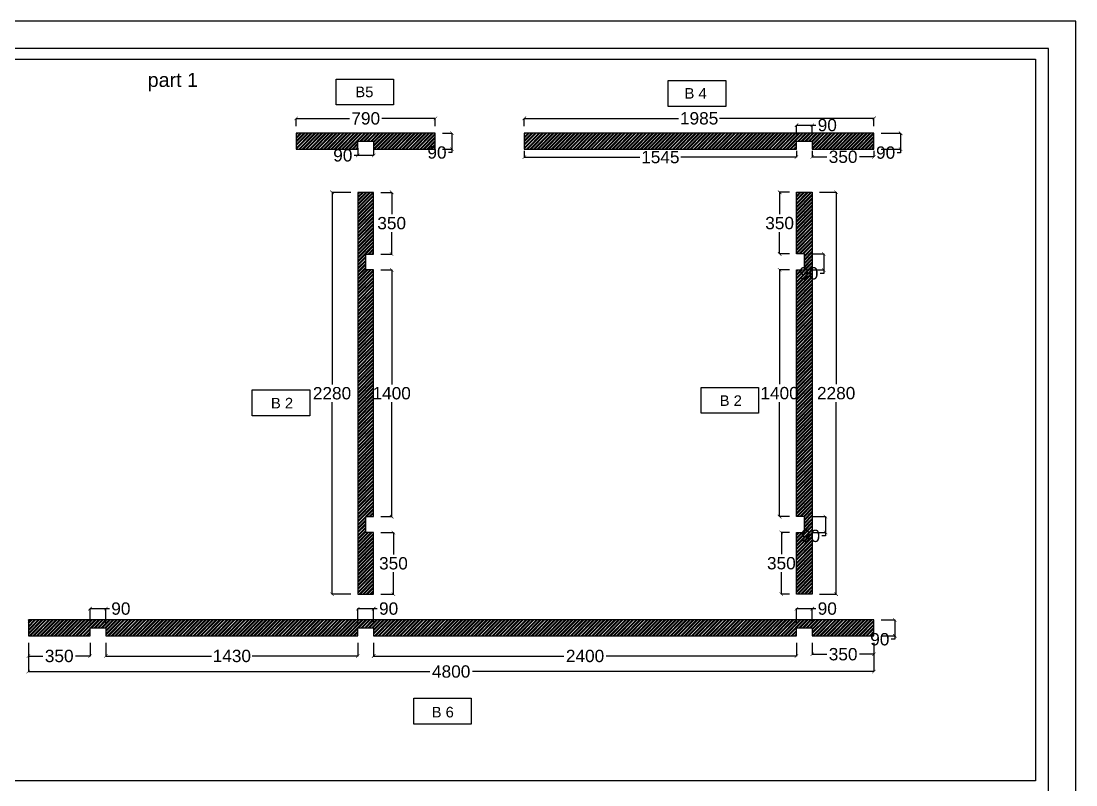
# Model space of a CAD drawing. Header units: millimetres. Extents: x 13722 to 114356, y -17117 to 61088.
# Drawn here: x 96015 to 102002, y 6412 to 10745 of the extents above; entities that cross this region are included whole.
import ezdxf

# ---------------------------------------------------------------- set-up
doc = ezdxf.new("R2010")
doc.units = ezdxf.units.MM
for name, color, linetype in [('00_dim', 6, 'Continuous'), ('00_nametag', 250, 'Continuous'), ('02', 250, 'Continuous'), ('03', 8, 'Continuous'), ('0_CUT', 250, 'Continuous')]:
    doc.layers.add(name, color=color, linetype=linetype)
doc.styles.get("Standard").update_dxf_attribs({"font": 'Arial.ttf'})
doc.dimstyles.new('큰도면Standard', dxfattribs={"dimtxt": 70, "dimasz": 20, "dimexe": 0.18, "dimexo": 40, "dimgap": 15, "dimtad": 0, "dimtih": 1, "dimtoh": 1, "dimdec": 0, "dimzin": 0, "dimdsep": 46, "dimtxsty": 'Standard', "dimblk": 'ARCHTICK', "dimcen": 0.09, "dimadec": 0, "dimazin": 0, "dimtfac": 1, "dimtdec": 0, "dimtofl": 0, "dimtmove": 0, "dimatfit": 3, "dimfxl": 1, "dimtolj": 1, "dimtzin": 0, "dimarcsym": 0})

# ---------------------------------------------------------------- blocks, each defined once
blk = doc.blocks.new('_ArchTick')
at = {"color": 0, "linetype": 'ByBlock', "const_width": 0.15}
blk.add_lwpolyline([(-0.5, -0.5), (0.5, 0.5)], dxfattribs=at)
blk = doc.blocks.new('*D182')
at = {"layer": '00_dim', "color": 0, "lineweight": -2, "transparency": 16777216}
for p, q in [((96055.9, 7217.6), (96055.9, 7054.3)), ((100855.9, 7217.6), (100855.9, 7054.3)), ((96055.9, 7054.5), (98335, 7054.5)), ((100855.9, 7054.5), (98576.7, 7054.5))]:
    blk.add_line(p, q, dxfattribs=at)
at = {"layer": 'Defpoints', "color": 0, "transparency": 16777216}
for p in [(96055.9, 7257.6), (100855.9, 7257.6), (100855.9, 7054.5)]:
    blk.add_point(p, dxfattribs=at)
at = {"layer": '00_dim', "color": 0, "lineweight": -2, "transparency": 16777216, "xscale": 20, "yscale": 20, "zscale": 20, "rotation": 180}
blk.add_blockref('_ArchTick', (96055.9, 7054.5), dxfattribs=at)
at = {"layer": '00_dim', "color": 0, "lineweight": -2, "transparency": 16777216, "xscale": 20, "yscale": 20, "zscale": 20}
blk.add_blockref('_ArchTick', (100855.9, 7054.5), dxfattribs=at)
at = {"layer": '00_dim', "color": 0, "transparency": 16777216, "insert": (98455.9, 7054.5), "char_height": 70, "attachment_point": 5}
blk.add_mtext('\\A1;4800', dxfattribs=at)
blk = doc.blocks.new('*D183')
at = {"layer": '00_dim', "color": 0, "lineweight": -2, "transparency": 16777216}
for p, q in [((96055.9, 7217.6), (96055.9, 7142.5)), ((96405.9, 7217.6), (96405.9, 7142.5)), ((96055.9, 7142.7), (96138.7, 7142.7)), ((96405.9, 7142.7), (96323, 7142.7))]:
    blk.add_line(p, q, dxfattribs=at)
at = {"layer": 'Defpoints', "color": 0, "transparency": 16777216}
for p in [(96055.9, 7257.6), (96405.9, 7257.6), (96405.9, 7142.7)]:
    blk.add_point(p, dxfattribs=at)
at = {"layer": '00_dim', "color": 0, "lineweight": -2, "transparency": 16777216, "xscale": 20, "yscale": 20, "zscale": 20, "rotation": 180}
blk.add_blockref('_ArchTick', (96055.9, 7142.7), dxfattribs=at)
at = {"layer": '00_dim', "color": 0, "lineweight": -2, "transparency": 16777216, "xscale": 20, "yscale": 20, "zscale": 20}
blk.add_blockref('_ArchTick', (96405.9, 7142.7), dxfattribs=at)
at = {"layer": '00_dim', "color": 0, "transparency": 16777216, "insert": (96230.9, 7142.7), "char_height": 70, "attachment_point": 5}
blk.add_mtext('\\A1;350', dxfattribs=at)
blk = doc.blocks.new('*D184')
at = {"layer": '00_dim', "color": 0, "lineweight": -2, "transparency": 16777216}
for p, q in [((96495.9, 7217.6), (96495.9, 7142.7)), ((97925.9, 7217.6), (97925.9, 7142.7)), ((96495.9, 7142.8), (97094.8, 7142.8)), ((97925.9, 7142.8), (97327, 7142.8))]:
    blk.add_line(p, q, dxfattribs=at)
at = {"layer": 'Defpoints', "color": 0, "transparency": 16777216}
for p in [(96495.9, 7257.6), (97925.9, 7257.6), (97925.9, 7142.8)]:
    blk.add_point(p, dxfattribs=at)
at = {"layer": '00_dim', "color": 0, "lineweight": -2, "transparency": 16777216, "xscale": 20, "yscale": 20, "zscale": 20, "rotation": 180}
blk.add_blockref('_ArchTick', (96495.9, 7142.8), dxfattribs=at)
at = {"layer": '00_dim', "color": 0, "lineweight": -2, "transparency": 16777216, "xscale": 20, "yscale": 20, "zscale": 20}
blk.add_blockref('_ArchTick', (97925.9, 7142.8), dxfattribs=at)
at = {"layer": '00_dim', "color": 0, "transparency": 16777216, "insert": (97210.9, 7142.8), "char_height": 70, "attachment_point": 5}
blk.add_mtext('\\A1;1430', dxfattribs=at)
blk = doc.blocks.new('*D185')
at = {"layer": '00_dim', "color": 0, "lineweight": -2, "transparency": 16777216}
for p, q in [((97925.9, 7329.9), (97925.9, 7411.7)), ((97925.9, 7411.5), (98015.9, 7411.5)), ((98015.9, 7329.9), (98015.9, 7411.7)), ((98015.9, 7411.5), (98035.9, 7411.5))]:
    blk.add_line(p, q, dxfattribs=at)
at = {"layer": 'Defpoints', "color": 0, "transparency": 16777216}
for p in [(98015.9, 7411.5), (97925.9, 7289.9), (98015.9, 7289.9)]:
    blk.add_point(p, dxfattribs=at)
at = {"layer": '00_dim', "color": 0, "lineweight": -2, "transparency": 16777216, "xscale": 20, "yscale": 20, "zscale": 20, "rotation": 180}
blk.add_blockref('_ArchTick', (97925.9, 7411.5), dxfattribs=at)
at = {"layer": '00_dim', "color": 0, "lineweight": -2, "transparency": 16777216, "xscale": 20, "yscale": 20, "zscale": 20}
blk.add_blockref('_ArchTick', (98015.9, 7411.5), dxfattribs=at)
at = {"layer": '00_dim', "color": 0, "transparency": 16777216, "insert": (98100.9, 7411.5), "char_height": 70, "attachment_point": 5}
blk.add_mtext('\\A1;90', dxfattribs=at)
blk = doc.blocks.new('*D186')
at = {"layer": '00_dim', "color": 0, "lineweight": -2, "transparency": 16777216}
for p, q in [((98015.9, 7217.6), (98015.9, 7142.5)), ((100415.9, 7217.6), (100415.9, 7142.5)), ((98015.9, 7142.7), (99095.9, 7142.7)), ((100415.9, 7142.7), (99335.9, 7142.7))]:
    blk.add_line(p, q, dxfattribs=at)
at = {"layer": 'Defpoints', "color": 0, "transparency": 16777216}
for p in [(98015.9, 7257.6), (100415.9, 7257.6), (100415.9, 7142.7)]:
    blk.add_point(p, dxfattribs=at)
at = {"layer": '00_dim', "color": 0, "lineweight": -2, "transparency": 16777216, "xscale": 20, "yscale": 20, "zscale": 20, "rotation": 180}
blk.add_blockref('_ArchTick', (98015.9, 7142.7), dxfattribs=at)
at = {"layer": '00_dim', "color": 0, "lineweight": -2, "transparency": 16777216, "xscale": 20, "yscale": 20, "zscale": 20}
blk.add_blockref('_ArchTick', (100415.9, 7142.7), dxfattribs=at)
at = {"layer": '00_dim', "color": 0, "transparency": 16777216, "insert": (99215.9, 7142.7), "char_height": 70, "attachment_point": 5}
blk.add_mtext('\\A1;2400', dxfattribs=at)
blk = doc.blocks.new('*D187')
at = {"layer": '00_dim', "color": 0, "lineweight": -2, "transparency": 16777216}
for p, q in [((96405.9, 7329.9), (96405.9, 7411.7)), ((96405.9, 7411.5), (96495.9, 7411.5)), ((96495.9, 7329.9), (96495.9, 7411.7)), ((96495.9, 7411.5), (96515.9, 7411.5))]:
    blk.add_line(p, q, dxfattribs=at)
at = {"layer": 'Defpoints', "color": 0, "transparency": 16777216}
for p in [(96495.9, 7411.5), (96405.9, 7289.9), (96495.9, 7289.9)]:
    blk.add_point(p, dxfattribs=at)
at = {"layer": '00_dim', "color": 0, "lineweight": -2, "transparency": 16777216, "xscale": 20, "yscale": 20, "zscale": 20, "rotation": 180}
blk.add_blockref('_ArchTick', (96405.9, 7411.5), dxfattribs=at)
at = {"layer": '00_dim', "color": 0, "lineweight": -2, "transparency": 16777216, "xscale": 20, "yscale": 20, "zscale": 20}
blk.add_blockref('_ArchTick', (96495.9, 7411.5), dxfattribs=at)
at = {"layer": '00_dim', "color": 0, "transparency": 16777216, "insert": (96580.9, 7411.5), "char_height": 70, "attachment_point": 5}
blk.add_mtext('\\A1;90', dxfattribs=at)
blk = doc.blocks.new('*D188')
at = {"layer": '00_dim', "color": 0, "lineweight": -2, "transparency": 16777216}
for p, q in [((100415.9, 7329.9), (100415.9, 7411.7)), ((100415.9, 7411.5), (100505.9, 7411.5)), ((100505.9, 7329.9), (100505.9, 7411.7)), ((100505.9, 7411.5), (100525.9, 7411.5))]:
    blk.add_line(p, q, dxfattribs=at)
at = {"layer": 'Defpoints', "color": 0, "transparency": 16777216}
for p in [(100505.9, 7411.5), (100415.9, 7289.9), (100505.9, 7289.9)]:
    blk.add_point(p, dxfattribs=at)
at = {"layer": '00_dim', "color": 0, "lineweight": -2, "transparency": 16777216, "xscale": 20, "yscale": 20, "zscale": 20, "rotation": 180}
blk.add_blockref('_ArchTick', (100415.9, 7411.5), dxfattribs=at)
at = {"layer": '00_dim', "color": 0, "lineweight": -2, "transparency": 16777216, "xscale": 20, "yscale": 20, "zscale": 20}
blk.add_blockref('_ArchTick', (100505.9, 7411.5), dxfattribs=at)
at = {"layer": '00_dim', "color": 0, "transparency": 16777216, "insert": (100590.9, 7411.5), "char_height": 70, "attachment_point": 5}
blk.add_mtext('\\A1;90', dxfattribs=at)
blk = doc.blocks.new('*D189')
at = {"layer": '00_dim', "color": 0, "lineweight": -2, "transparency": 16777216}
for p, q in [((100505.9, 7217.6), (100505.9, 7152.5)), ((100855.9, 7217.6), (100855.9, 7152.5)), ((100505.9, 7152.7), (100588.7, 7152.7)), ((100855.9, 7152.7), (100773, 7152.7))]:
    blk.add_line(p, q, dxfattribs=at)
at = {"layer": 'Defpoints', "color": 0, "transparency": 16777216}
for p in [(100505.9, 7257.6), (100855.9, 7257.6), (100855.9, 7152.7)]:
    blk.add_point(p, dxfattribs=at)
at = {"layer": '00_dim', "color": 0, "lineweight": -2, "transparency": 16777216, "xscale": 20, "yscale": 20, "zscale": 20, "rotation": 180}
blk.add_blockref('_ArchTick', (100505.9, 7152.7), dxfattribs=at)
at = {"layer": '00_dim', "color": 0, "lineweight": -2, "transparency": 16777216, "xscale": 20, "yscale": 20, "zscale": 20}
blk.add_blockref('_ArchTick', (100855.9, 7152.7), dxfattribs=at)
at = {"layer": '00_dim', "color": 0, "transparency": 16777216, "insert": (100680.9, 7152.7), "char_height": 70, "attachment_point": 5}
blk.add_mtext('\\A1;350', dxfattribs=at)
blk = doc.blocks.new('*D190')
at = {"layer": '00_dim', "color": 0, "lineweight": -2, "transparency": 16777216}
for p, q in [((97575.9, 10149.3), (97575.9, 10193.2)), ((97575.9, 10193), (97878.9, 10193)), ((98365.9, 10193), (98062.8, 10193)), ((98365.9, 10149.3), (98365.9, 10193.2))]:
    blk.add_line(p, q, dxfattribs=at)
at = {"layer": 'Defpoints', "color": 0, "transparency": 16777216}
for p in [(98365.9, 10193), (97575.9, 10109.3), (98365.9, 10109.3)]:
    blk.add_point(p, dxfattribs=at)
at = {"layer": '00_dim', "color": 0, "lineweight": -2, "transparency": 16777216, "xscale": 20, "yscale": 20, "zscale": 20, "rotation": 180}
blk.add_blockref('_ArchTick', (97575.9, 10193), dxfattribs=at)
at = {"layer": '00_dim', "color": 0, "lineweight": -2, "transparency": 16777216, "xscale": 20, "yscale": 20, "zscale": 20}
blk.add_blockref('_ArchTick', (98365.9, 10193), dxfattribs=at)
at = {"layer": '00_dim', "color": 0, "transparency": 16777216, "insert": (97970.9, 10193), "char_height": 70, "attachment_point": 5}
blk.add_mtext('\\A1;790', dxfattribs=at)
blk = doc.blocks.new('*D191')
at = {"layer": '00_dim', "color": 0, "lineweight": -2, "transparency": 16777216}
for p, q in [((98405.9, 10109.3), (98460.5, 10109.3)), ((98460.3, 10109.3), (98460.3, 10019.3)), ((98405.9, 10019.3), (98460.5, 10019.3)), ((98460.3, 9999.3), (98440.3, 9999.3)), ((98460.3, 10019.3), (98460.3, 9999.3))]:
    blk.add_line(p, q, dxfattribs=at)
at = {"layer": 'Defpoints', "color": 0, "transparency": 16777216}
for p in [(98365.9, 10109.3), (98365.9, 10019.3), (98460.3, 10019.3)]:
    blk.add_point(p, dxfattribs=at)
at = {"layer": '00_dim', "color": 0, "lineweight": -2, "transparency": 16777216, "xscale": 20, "yscale": 20, "zscale": 20}
for p, rotation in [((98460.3, 10109.3), 90), ((98460.3, 10019.3), 270)]:
    blk.add_blockref('_ArchTick', p, dxfattribs=dict(at, rotation=rotation))
at = {"layer": '00_dim', "color": 0, "transparency": 16777216, "insert": (98375.3, 9999.3), "char_height": 70, "attachment_point": 5}
blk.add_mtext('\\A1;90', dxfattribs=at)
blk = doc.blocks.new('*D192')
at = {"layer": '00_dim', "color": 0, "lineweight": -2, "transparency": 16777216}
for p, q in [((97925.9, 10024.3), (97925.9, 9983.2)), ((98015.9, 10024.3), (98015.9, 9983.2)), ((97925.9, 9983.3), (97905.9, 9983.3)), ((98015.9, 9983.3), (97925.9, 9983.3))]:
    blk.add_line(p, q, dxfattribs=at)
at = {"layer": 'Defpoints', "color": 0, "transparency": 16777216}
for p in [(97925.9, 10064.3), (98015.9, 10064.3), (97925.9, 9983.3)]:
    blk.add_point(p, dxfattribs=at)
at = {"layer": '00_dim', "color": 0, "lineweight": -2, "transparency": 16777216, "xscale": 20, "yscale": 20, "zscale": 20, "rotation": 180}
blk.add_blockref('_ArchTick', (97925.9, 9983.3), dxfattribs=at)
at = {"layer": '00_dim', "color": 0, "lineweight": -2, "transparency": 16777216, "xscale": 20, "yscale": 20, "zscale": 20}
blk.add_blockref('_ArchTick', (98015.9, 9983.3), dxfattribs=at)
at = {"layer": '00_dim', "color": 0, "transparency": 16777216, "insert": (97840.8, 9983.3), "char_height": 70, "attachment_point": 5}
blk.add_mtext('\\A1;90', dxfattribs=at)
blk = doc.blocks.new('*D193')
at = {"layer": '00_dim', "color": 0, "lineweight": -2, "transparency": 16777216}
for p, q in [((98870.9, 10148.8), (98870.9, 10193.4)), ((98870.9, 10193.2), (99746.9, 10193.2)), ((100855.9, 10193.2), (99979.9, 10193.2)), ((100855.9, 10148.8), (100855.9, 10193.4))]:
    blk.add_line(p, q, dxfattribs=at)
at = {"layer": 'Defpoints', "color": 0, "transparency": 16777216}
for p in [(100855.9, 10193.2), (98870.9, 10108.8), (100855.9, 10108.8)]:
    blk.add_point(p, dxfattribs=at)
at = {"layer": '00_dim', "color": 0, "lineweight": -2, "transparency": 16777216, "xscale": 20, "yscale": 20, "zscale": 20, "rotation": 180}
blk.add_blockref('_ArchTick', (98870.9, 10193.2), dxfattribs=at)
at = {"layer": '00_dim', "color": 0, "lineweight": -2, "transparency": 16777216, "xscale": 20, "yscale": 20, "zscale": 20}
blk.add_blockref('_ArchTick', (100855.9, 10193.2), dxfattribs=at)
at = {"layer": '00_dim', "color": 0, "transparency": 16777216, "insert": (99863.4, 10193.2), "char_height": 70, "attachment_point": 5}
blk.add_mtext('\\A1;1985', dxfattribs=at)
blk = doc.blocks.new('*D194')
at = {"layer": '00_dim', "color": 0, "lineweight": -2, "transparency": 16777216}
for p, q in [((98870.9, 10009.1), (98870.9, 9973.3)), ((100415.9, 10009.1), (100415.9, 9973.3)), ((98870.9, 9973.5), (99526.9, 9973.5)), ((100415.9, 9973.5), (99759.9, 9973.5))]:
    blk.add_line(p, q, dxfattribs=at)
at = {"layer": 'Defpoints', "color": 0, "transparency": 16777216}
for p in [(98870.9, 10049.1), (100415.9, 10049.1), (100415.9, 9973.5)]:
    blk.add_point(p, dxfattribs=at)
at = {"layer": '00_dim', "color": 0, "lineweight": -2, "transparency": 16777216, "xscale": 20, "yscale": 20, "zscale": 20, "rotation": 180}
blk.add_blockref('_ArchTick', (98870.9, 9973.5), dxfattribs=at)
at = {"layer": '00_dim', "color": 0, "lineweight": -2, "transparency": 16777216, "xscale": 20, "yscale": 20, "zscale": 20}
blk.add_blockref('_ArchTick', (100415.9, 9973.5), dxfattribs=at)
at = {"layer": '00_dim', "color": 0, "transparency": 16777216, "insert": (99643.4, 9973.5), "char_height": 70, "attachment_point": 5}
blk.add_mtext('\\A1;1545', dxfattribs=at)
blk = doc.blocks.new('*D195')
at = {"layer": '00_dim', "color": 0, "lineweight": -2, "transparency": 16777216}
for p, q in [((100505.9, 10009.1), (100505.9, 9974.8)), ((100855.9, 10009.1), (100855.9, 9974.8)), ((100505.9, 9975), (100588.7, 9975)), ((100855.9, 9975), (100773, 9975))]:
    blk.add_line(p, q, dxfattribs=at)
at = {"layer": 'Defpoints', "color": 0, "transparency": 16777216}
for p in [(100505.9, 10049.1), (100855.9, 10049.1), (100855.9, 9975)]:
    blk.add_point(p, dxfattribs=at)
at = {"layer": '00_dim', "color": 0, "lineweight": -2, "transparency": 16777216, "xscale": 20, "yscale": 20, "zscale": 20, "rotation": 180}
blk.add_blockref('_ArchTick', (100505.9, 9975), dxfattribs=at)
at = {"layer": '00_dim', "color": 0, "lineweight": -2, "transparency": 16777216, "xscale": 20, "yscale": 20, "zscale": 20}
blk.add_blockref('_ArchTick', (100855.9, 9975), dxfattribs=at)
at = {"layer": '00_dim', "color": 0, "transparency": 16777216, "insert": (100680.9, 9975), "char_height": 70, "attachment_point": 5}
blk.add_mtext('\\A1;350', dxfattribs=at)
blk = doc.blocks.new('*D196')
at = {"layer": '00_dim', "color": 0, "lineweight": -2, "transparency": 16777216}
for p, q in [((100895.9, 10108.8), (101007.3, 10108.8)), ((101007.1, 10108.8), (101007.1, 10018.8)), ((100895.9, 10018.8), (101007.3, 10018.8)), ((101007.1, 10018.8), (101007.1, 9998.8)), ((101007.1, 9998.8), (100987.1, 9998.8))]:
    blk.add_line(p, q, dxfattribs=at)
at = {"layer": 'Defpoints', "color": 0, "transparency": 16777216}
for p in [(100855.9, 10108.8), (100855.9, 10018.8), (101007.1, 10018.8)]:
    blk.add_point(p, dxfattribs=at)
at = {"layer": '00_dim', "color": 0, "lineweight": -2, "transparency": 16777216, "xscale": 20, "yscale": 20, "zscale": 20}
for p, rotation in [((101007.1, 10108.8), 90), ((101007.1, 10018.8), 270)]:
    blk.add_blockref('_ArchTick', p, dxfattribs=dict(at, rotation=rotation))
at = {"layer": '00_dim', "color": 0, "transparency": 16777216, "insert": (100922.1, 9998.8), "char_height": 70, "attachment_point": 5}
blk.add_mtext('\\A1;90', dxfattribs=at)
blk = doc.blocks.new('*D197')
at = {"layer": '00_dim', "color": 0, "lineweight": -2, "transparency": 16777216}
for p, q in [((100415.9, 10103.8), (100415.9, 10155)), ((100415.9, 10154.8), (100505.9, 10154.8)), ((100505.9, 10103.8), (100505.9, 10155)), ((100505.9, 10154.8), (100525.9, 10154.8))]:
    blk.add_line(p, q, dxfattribs=at)
at = {"layer": 'Defpoints', "color": 0, "transparency": 16777216}
for p in [(100505.9, 10154.8), (100415.9, 10063.8), (100505.9, 10063.8)]:
    blk.add_point(p, dxfattribs=at)
at = {"layer": '00_dim', "color": 0, "lineweight": -2, "transparency": 16777216, "xscale": 20, "yscale": 20, "zscale": 20, "rotation": 180}
blk.add_blockref('_ArchTick', (100415.9, 10154.8), dxfattribs=at)
at = {"layer": '00_dim', "color": 0, "lineweight": -2, "transparency": 16777216, "xscale": 20, "yscale": 20, "zscale": 20}
blk.add_blockref('_ArchTick', (100505.9, 10154.8), dxfattribs=at)
at = {"layer": '00_dim', "color": 0, "transparency": 16777216, "insert": (100590.9, 10154.8), "char_height": 70, "attachment_point": 5}
blk.add_mtext('\\A1;90', dxfattribs=at)
blk = doc.blocks.new('*D198')
at = {"layer": '00_dim', "color": 0, "lineweight": -2, "transparency": 16777216}
for p, q in [((100375.9, 9774), (100320.2, 9774)), ((100320.3, 9774), (100320.3, 9649.8)), ((100320.3, 9424), (100320.3, 9548.2)), ((100375.9, 9424), (100320.2, 9424))]:
    blk.add_line(p, q, dxfattribs=at)
at = {"layer": 'Defpoints', "color": 0, "transparency": 16777216}
for p in [(100415.9, 9774), (100320.3, 9424), (100415.9, 9424)]:
    blk.add_point(p, dxfattribs=at)
at = {"layer": '00_dim', "color": 0, "lineweight": -2, "transparency": 16777216, "xscale": 20, "yscale": 20, "zscale": 20}
for p, rotation in [((100320.3, 9774), 90), ((100320.3, 9424), 270)]:
    blk.add_blockref('_ArchTick', p, dxfattribs=dict(at, rotation=rotation))
at = {"layer": '00_dim', "color": 0, "transparency": 16777216, "insert": (100320.3, 9599), "char_height": 70, "attachment_point": 5}
blk.add_mtext('\\A1;350', dxfattribs=at)
blk = doc.blocks.new('*D199')
at = {"layer": '00_dim', "color": 0, "lineweight": -2, "transparency": 16777216}
for p, q in [((100375.9, 9334), (100320, 9334)), ((100320.2, 9334), (100320.2, 8684.7)), ((100320.2, 7934), (100320.2, 8583.3)), ((100375.9, 7934), (100320, 7934))]:
    blk.add_line(p, q, dxfattribs=at)
at = {"layer": 'Defpoints', "color": 0, "transparency": 16777216}
for p in [(100415.9, 9334), (100320.2, 7934), (100415.9, 7934)]:
    blk.add_point(p, dxfattribs=at)
at = {"layer": '00_dim', "color": 0, "lineweight": -2, "transparency": 16777216, "xscale": 20, "yscale": 20, "zscale": 20}
for p, rotation in [((100320.2, 9334), 90), ((100320.2, 7934), 270)]:
    blk.add_blockref('_ArchTick', p, dxfattribs=dict(at, rotation=rotation))
at = {"layer": '00_dim', "color": 0, "transparency": 16777216, "insert": (100320.2, 8634), "char_height": 70, "attachment_point": 5}
blk.add_mtext('\\A1;1400', dxfattribs=at)
blk = doc.blocks.new('*D200')
at = {"layer": '00_dim', "color": 0, "lineweight": -2, "transparency": 16777216}
for p, q in [((100375.9, 7844), (100330, 7844)), ((100330.2, 7844), (100330.2, 7719.8)), ((100330.2, 7494), (100330.2, 7618.2)), ((100375.9, 7494), (100330, 7494))]:
    blk.add_line(p, q, dxfattribs=at)
at = {"layer": 'Defpoints', "color": 0, "transparency": 16777216}
for p in [(100415.9, 7844), (100330.2, 7494), (100415.9, 7494)]:
    blk.add_point(p, dxfattribs=at)
at = {"layer": '00_dim', "color": 0, "lineweight": -2, "transparency": 16777216, "xscale": 20, "yscale": 20, "zscale": 20}
for p, rotation in [((100330.2, 7844), 90), ((100330.2, 7494), 270)]:
    blk.add_blockref('_ArchTick', p, dxfattribs=dict(at, rotation=rotation))
at = {"layer": '00_dim', "color": 0, "transparency": 16777216, "insert": (100330.2, 7669), "char_height": 70, "attachment_point": 5}
blk.add_mtext('\\A1;350', dxfattribs=at)
blk = doc.blocks.new('*D201')
at = {"layer": '00_dim', "color": 0, "lineweight": -2, "transparency": 16777216}
for p, q in [((100545.9, 9774), (100641.4, 9774)), ((100641.2, 9774), (100641.2, 8684.7)), ((100641.2, 7494), (100641.2, 8583.3)), ((100545.9, 7494), (100641.4, 7494))]:
    blk.add_line(p, q, dxfattribs=at)
at = {"layer": 'Defpoints', "color": 0, "transparency": 16777216}
for p in [(100505.9, 9774), (100505.9, 7494), (100641.2, 7494)]:
    blk.add_point(p, dxfattribs=at)
at = {"layer": '00_dim', "color": 0, "lineweight": -2, "transparency": 16777216, "xscale": 20, "yscale": 20, "zscale": 20}
for p, rotation in [((100641.2, 9774), 90), ((100641.2, 7494), 270)]:
    blk.add_blockref('_ArchTick', p, dxfattribs=dict(at, rotation=rotation))
at = {"layer": '00_dim', "color": 0, "transparency": 16777216, "insert": (100641.2, 8634), "char_height": 70, "attachment_point": 5}
blk.add_mtext('\\A1;2280', dxfattribs=at)
blk = doc.blocks.new('*D202')
at = {"layer": '00_dim', "color": 0, "lineweight": -2, "transparency": 16777216}
for p, q in [((100500.9, 7934), (100581.1, 7934)), ((100580.9, 7934), (100580.9, 7844)), ((100500.9, 7844), (100581.1, 7844)), ((100580.9, 7844), (100580.9, 7824)), ((100580.9, 7824), (100560.9, 7824))]:
    blk.add_line(p, q, dxfattribs=at)
at = {"layer": 'Defpoints', "color": 0, "transparency": 16777216}
for p in [(100460.9, 7934), (100460.9, 7844), (100580.9, 7844)]:
    blk.add_point(p, dxfattribs=at)
at = {"layer": '00_dim', "color": 0, "lineweight": -2, "transparency": 16777216, "xscale": 20, "yscale": 20, "zscale": 20}
for p, rotation in [((100580.9, 7934), 90), ((100580.9, 7844), 270)]:
    blk.add_blockref('_ArchTick', p, dxfattribs=dict(at, rotation=rotation))
at = {"layer": '00_dim', "color": 0, "transparency": 16777216, "insert": (100495.9, 7824), "char_height": 70, "attachment_point": 5}
blk.add_mtext('\\A1;90', dxfattribs=at)
blk = doc.blocks.new('*D203')
at = {"layer": '00_dim', "color": 0, "lineweight": -2, "transparency": 16777216}
for p, q in [((100500.9, 9424), (100571.1, 9424)), ((100570.9, 9424), (100570.9, 9334)), ((100500.9, 9334), (100571.1, 9334)), ((100570.9, 9314), (100550.9, 9314)), ((100570.9, 9334), (100570.9, 9314))]:
    blk.add_line(p, q, dxfattribs=at)
at = {"layer": 'Defpoints', "color": 0, "transparency": 16777216}
for p in [(100460.9, 9424), (100460.9, 9334), (100570.9, 9334)]:
    blk.add_point(p, dxfattribs=at)
at = {"layer": '00_dim', "color": 0, "lineweight": -2, "transparency": 16777216, "xscale": 20, "yscale": 20, "zscale": 20}
for p, rotation in [((100570.9, 9424), 90), ((100570.9, 9334), 270)]:
    blk.add_blockref('_ArchTick', p, dxfattribs=dict(at, rotation=rotation))
at = {"layer": '00_dim', "color": 0, "transparency": 16777216, "insert": (100485.9, 9314), "char_height": 70, "attachment_point": 5}
blk.add_mtext('\\A1;90', dxfattribs=at)
blk = doc.blocks.new('*D204')
at = {"layer": '00_dim', "color": 0, "lineweight": -2, "transparency": 16777216}
for p, q in [((97885.9, 9773.5), (97779.3, 9773.5)), ((97779.5, 9773.5), (97779.5, 8684.2)), ((97779.5, 7493.5), (97779.5, 8582.7)), ((97885.9, 7493.5), (97779.3, 7493.5))]:
    blk.add_line(p, q, dxfattribs=at)
at = {"layer": 'Defpoints', "color": 0, "transparency": 16777216}
for p in [(97925.9, 9773.5), (97779.5, 7493.5), (97925.9, 7493.5)]:
    blk.add_point(p, dxfattribs=at)
at = {"layer": '00_dim', "color": 0, "lineweight": -2, "transparency": 16777216, "xscale": 20, "yscale": 20, "zscale": 20}
for p, rotation in [((97779.5, 9773.5), 90), ((97779.5, 7493.5), 270)]:
    blk.add_blockref('_ArchTick', p, dxfattribs=dict(at, rotation=rotation))
at = {"layer": '00_dim', "color": 0, "transparency": 16777216, "insert": (97779.5, 8633.5), "char_height": 70, "attachment_point": 5}
blk.add_mtext('\\A1;2280', dxfattribs=at)
blk = doc.blocks.new('*D205')
at = {"layer": '00_dim', "color": 0, "lineweight": -2, "transparency": 16777216}
for p, q in [((98055.9, 9773.5), (98118.4, 9773.5)), ((98118.2, 9773.5), (98118.2, 9649.2)), ((98118.2, 9423.5), (98118.2, 9547.7)), ((98055.9, 9423.5), (98118.4, 9423.5))]:
    blk.add_line(p, q, dxfattribs=at)
at = {"layer": 'Defpoints', "color": 0, "transparency": 16777216}
for p in [(98015.9, 9773.5), (98015.9, 9423.5), (98118.2, 9423.5)]:
    blk.add_point(p, dxfattribs=at)
at = {"layer": '00_dim', "color": 0, "lineweight": -2, "transparency": 16777216, "xscale": 20, "yscale": 20, "zscale": 20}
for p, rotation in [((98118.2, 9773.5), 90), ((98118.2, 9423.5), 270)]:
    blk.add_blockref('_ArchTick', p, dxfattribs=dict(at, rotation=rotation))
at = {"layer": '00_dim', "color": 0, "transparency": 16777216, "insert": (98118.2, 9598.5), "char_height": 70, "attachment_point": 5}
blk.add_mtext('\\A1;350', dxfattribs=at)
blk = doc.blocks.new('*D206')
at = {"layer": '00_dim', "color": 0, "lineweight": -2, "transparency": 16777216}
for p, q in [((98055.9, 9333.5), (98118.4, 9333.5)), ((98118.2, 9333.5), (98118.2, 8684.2)), ((98118.2, 7933.5), (98118.2, 8582.7)), ((98055.9, 7933.5), (98118.4, 7933.5))]:
    blk.add_line(p, q, dxfattribs=at)
at = {"layer": 'Defpoints', "color": 0, "transparency": 16777216}
for p in [(98015.9, 9333.5), (98015.9, 7933.5), (98118.2, 7933.5)]:
    blk.add_point(p, dxfattribs=at)
at = {"layer": '00_dim', "color": 0, "lineweight": -2, "transparency": 16777216, "xscale": 20, "yscale": 20, "zscale": 20}
for p, rotation in [((98118.2, 9333.5), 90), ((98118.2, 7933.5), 270)]:
    blk.add_blockref('_ArchTick', p, dxfattribs=dict(at, rotation=rotation))
at = {"layer": '00_dim', "color": 0, "transparency": 16777216, "insert": (98118.2, 8633.5), "char_height": 70, "attachment_point": 5}
blk.add_mtext('\\A1;1400', dxfattribs=at)
blk = doc.blocks.new('*D207')
at = {"layer": '00_dim', "color": 0, "lineweight": -2, "transparency": 16777216}
for p, q in [((98055.9, 7843.5), (98128.4, 7843.5)), ((98128.2, 7843.5), (98128.2, 7719.2)), ((98128.2, 7493.5), (98128.2, 7617.7)), ((98055.9, 7493.5), (98128.4, 7493.5))]:
    blk.add_line(p, q, dxfattribs=at)
at = {"layer": 'Defpoints', "color": 0, "transparency": 16777216}
for p in [(98015.9, 7843.5), (98015.9, 7493.5), (98128.2, 7493.5)]:
    blk.add_point(p, dxfattribs=at)
at = {"layer": '00_dim', "color": 0, "lineweight": -2, "transparency": 16777216, "xscale": 20, "yscale": 20, "zscale": 20}
for p, rotation in [((98128.2, 7843.5), 90), ((98128.2, 7493.5), 270)]:
    blk.add_blockref('_ArchTick', p, dxfattribs=dict(at, rotation=rotation))
at = {"layer": '00_dim', "color": 0, "transparency": 16777216, "insert": (98128.2, 7668.5), "char_height": 70, "attachment_point": 5}
blk.add_mtext('\\A1;350', dxfattribs=at)
blk = doc.blocks.new('*D249')
at = {"layer": '00_dim', "color": 0, "lineweight": -2, "transparency": 16777216}
for p, q in [((100895.9, 7347.6), (100974.3, 7347.6)), ((100974.1, 7347.6), (100974.1, 7257.6)), ((100895.9, 7257.6), (100974.3, 7257.6)), ((100974.1, 7257.6), (100974.1, 7237.6)), ((100974.1, 7237.6), (100954.1, 7237.6))]:
    blk.add_line(p, q, dxfattribs=at)
at = {"layer": 'Defpoints', "color": 0, "transparency": 16777216}
for p in [(100855.9, 7347.6), (100855.9, 7257.6), (100974.1, 7257.6)]:
    blk.add_point(p, dxfattribs=at)
at = {"layer": '00_dim', "color": 0, "lineweight": -2, "transparency": 16777216, "xscale": 20, "yscale": 20, "zscale": 20}
for p, rotation in [((100974.1, 7347.6), 90), ((100974.1, 7257.6), 270)]:
    blk.add_blockref('_ArchTick', p, dxfattribs=dict(at, rotation=rotation))
at = {"layer": '00_dim', "color": 0, "transparency": 16777216, "insert": (100889.1, 7237.6), "char_height": 70, "attachment_point": 5}
blk.add_mtext('\\A1;90', dxfattribs=at)

msp = doc.modelspace()

# ---------------------------------------------------------------- hatches: boundary and pattern name
at = {"layer": '03'}
h = msp.add_hatch(dxfattribs=at)
h.set_pattern_fill('ANSI32', color=256, scale=1.5)
h.paths.add_polyline_path([(95835.9, 10109.3), (92555.9, 10109.3), (92555.9, 10019.3), (92905.9, 10019.3), (92905.9, 10064.3), (92995.9, 10064.3), (92995.9, 10019.3), (95395.9, 10019.3), (95395.9, 10064.3), (95485.9, 10064.3), (95485.9, 10019.3), (95835.9, 10019.3)])
h.paths.add_polyline_path([(92905.9, 7493.5), (92995.9, 7493.5), (92995.9, 7843.5), (92950.9, 7843.5), (92950.9, 7933.5), (92995.9, 7933.5), (92995.9, 9333.5), (92950.9, 9333.5), (92950.9, 9423.5), (92995.9, 9423.5), (92995.9, 9773.5), (92905.9, 9773.5)])
h.paths.add_polyline_path([(95485.9, 9773.5), (95395.9, 9773.5), (95395.9, 9423.5), (95440.9, 9423.5), (95440.9, 9333.5), (95395.9, 9333.5), (95395.9, 7933.5), (95440.9, 7933.5), (95440.9, 7843.5), (95395.9, 7843.5), (95395.9, 6978.5), (95440.9, 6978.5), (95440.9, 6888.5), (95395.9, 6888.5), (95395.9, 6538.5), (95485.9, 6538.5)])
h.paths.add_polyline_path([(94540.9, 7356.6), (92555.9, 7356.6), (92555.9, 7266.6), (92905.9, 7266.6), (92905.9, 7311.6), (92995.9, 7311.6), (92995.9, 7266.6), (94540.9, 7266.6)])
h.paths.add_polyline_path([(95097.8, 6978.5), (94307.8, 6978.5), (94307.8, 6888.5), (94657.8, 6888.5), (94657.8, 6933.5), (94747.8, 6933.5), (94747.8, 6888.5), (95097.8, 6888.5)])
h.paths.add_polyline_path([(100855.9, 7347.6), (96055.9, 7347.6), (96055.9, 7257.6), (96405.9, 7257.6), (96405.9, 7302.6), (96495.9, 7302.6), (96495.9, 7257.6), (97925.9, 7257.6), (97925.9, 7302.6), (98015.9, 7302.6), (98015.9, 7257.6), (100415.9, 7257.6), (100415.9, 7302.6), (100505.9, 7302.6), (100505.9, 7257.6), (100855.9, 7257.6)])
h.paths.add_polyline_path([(98015.9, 7843.5), (97970.9, 7843.5), (97970.9, 7933.5), (98015.9, 7933.5), (98015.9, 9333.5), (97970.9, 9333.5), (97970.9, 9423.5), (98015.9, 9423.5), (98015.9, 9773.5), (97925.9, 9773.5), (97925.9, 7493.5), (98015.9, 7493.5)])
h.paths.add_polyline_path([(100415.9, 7934), (100460.9, 7934), (100460.9, 7844), (100415.9, 7844), (100415.9, 7494), (100505.9, 7494), (100505.9, 9774), (100415.9, 9774), (100415.9, 9424), (100460.9, 9424), (100460.9, 9334), (100415.9, 9334)])
h.paths.add_polyline_path([(100855.9, 10108.8), (98870.9, 10108.8), (98870.9, 10018.8), (100415.9, 10018.8), (100415.9, 10063.8), (100505.9, 10063.8), (100505.9, 10018.8), (100855.9, 10018.8)])
h.paths.add_polyline_path([(98365.9, 10109.3), (97575.9, 10109.3), (97575.9, 10019.3), (97925.9, 10019.3), (97925.9, 10064.3), (98015.9, 10064.3), (98015.9, 10019.3), (98365.9, 10019.3)])
h.paths.add_polyline_path([(98212.9, 5252.5), (98212.9, 4462.5), (98302.9, 4462.5), (98302.9, 4812.5), (98257.9, 4812.5), (98257.9, 4902.5), (98302.9, 4902.5), (98302.9, 5252.5)])
h.paths.add_polyline_path([(100732.9, 4325.2), (97862.9, 4325.2), (97862.9, 4235.2), (98212.9, 4235.2), (98212.9, 4280.2), (98302.9, 4280.2), (98302.9, 4235.2), (100292.9, 4235.2), (100292.9, 4280.2), (100382.9, 4280.2), (100382.9, 4235.2), (100732.9, 4235.2)])
h.paths.add_polyline_path([(100292.9, 4462.5), (100382.9, 4462.5), (100382.9, 6237.5), (100292.9, 6237.5), (100292.9, 6052.5), (100292.9, 5962.5), (100292.9, 4902.5), (100337.9, 4902.5), (100337.9, 4812.5), (100292.9, 4812.5)])

# ---------------------------------------------------------------- linework, layer by layer
at = {"layer": '00_dim'}
msp.add_lwpolyline([(91923.5, 10745.3), (91923.5, 3619), (102002.2, 3619), (102002.2, 10745.3)], close=True, dxfattribs=at)
at = {"layer": '00_nametag'}
for points in [[(97802.5, 10416.7), (98129.3, 10416.7), (98129.3, 10270), (97802.5, 10270)], [(99687.8, 10408.3), (100014.6, 10408.3), (100014.6, 10261.6), (99687.8, 10261.6)], [(97327.1, 8652.8), (97653.9, 8652.8), (97653.9, 8506.1), (97327.1, 8506.1)], [(99874.6, 8667.1), (100201.4, 8667.1), (100201.4, 8520.4), (99874.6, 8520.4)], [(98243.2, 6902.9), (98570, 6902.9), (98570, 6756.1), (98243.2, 6756.1)]]:
    msp.add_lwpolyline(points, close=True, dxfattribs=at)
at = {"layer": '02'}
for points in [[(97575.9, 10109.3), (97575.9, 10019.3), (97925.9, 10019.3), (97925.9, 10064.3), (98015.9, 10064.3), (98015.9, 10019.3), (98365.9, 10019.3), (98365.9, 10109.3), (97575.9, 10109.3)], [(98870.9, 10108.8), (98870.9, 10018.8), (100415.9, 10018.8), (100415.9, 10063.8), (100505.9, 10063.8), (100505.9, 10018.8), (100855.9, 10018.8), (100855.9, 10108.8), (98870.9, 10108.8)]]:
    msp.add_lwpolyline(points, dxfattribs=at)
for points in [[(98015.9, 7843.5), (97970.9, 7843.5), (97970.9, 7933.5), (98015.9, 7933.5), (98015.9, 9333.5), (97970.9, 9333.5), (97970.9, 9423.5), (98015.9, 9423.5), (98015.9, 9773.5), (97925.9, 9773.5), (97925.9, 7493.5), (98015.9, 7493.5)], [(100415.9, 7844), (100460.9, 7844), (100460.9, 7934), (100415.9, 7934), (100415.9, 9334), (100460.9, 9334), (100460.9, 9424), (100415.9, 9424), (100415.9, 9774), (100505.9, 9774), (100505.9, 7494), (100415.9, 7494)], [(96405.9, 7257.6), (96405.9, 7302.6), (96495.9, 7302.6), (96495.9, 7257.6), (97925.9, 7257.6), (97925.9, 7302.6), (98015.9, 7302.6), (98015.9, 7257.6), (100415.9, 7257.6), (100415.9, 7302.6), (100505.9, 7302.6), (100505.9, 7257.6), (100855.9, 7257.6), (100855.9, 7347.6), (96055.9, 7347.6), (96055.9, 7257.6)]]:
    msp.add_lwpolyline(points, close=True, dxfattribs=at)
at = {"layer": '03'}
for points in [[(92079.2, 10589.6), (92079.2, 3774.6), (101846.5, 3774.6), (101846.5, 10589.6)], [(92165.7, 10530), (101773.8, 10530), (101773.8, 6433.8), (92165.7, 6433.8)]]:
    msp.add_lwpolyline(points, close=True, dxfattribs=at)

# ---------------------------------------------------------------- texts
at = {"layer": '00_nametag'}
for s, p in [('B5', (97911.9, 10313.5)), ('B 4', (99780.6, 10305.4)), ('B 2', (99980.2, 8561.8)), ('B 2', (97432.9, 8547.7)), ('B 6', (98345.3, 6794.4))]:
    msp.add_text(s, height=60, dxfattribs=at).set_placement(p)
at = {"layer": '0_CUT'}
msp.add_text('part 1', height=80, dxfattribs=at).set_placement((96733, 10371.7))

# ---------------------------------------------------------------- dimensions: what is measured, and where the dimension line sits
at = {"layer": '00_dim'}
for base, p1, p2, picture, middle in [((98365.9, 10193), (97575.9, 10109.3), (98365.9, 10109.3), '*D190', (97970.9, 10193)), ((100855.9, 10193.2), (98870.9, 10108.8), (100855.9, 10108.8), '*D193', (99863.4, 10193.2)), ((100505.9, 10154.8), (100415.9, 10063.8), (100505.9, 10063.8), '*D197', (100590.9, 10154.8)), ((97925.9, 9983.3), (98015.9, 10064.3), (97925.9, 10064.3), '*D192', (97840.8, 9983.3)), ((100415.9, 9973.5), (98870.9, 10049.1), (100415.9, 10049.1), '*D194', (99643.4, 9973.5)), ((100855.9, 9975), (100505.9, 10049.1), (100855.9, 10049.1), '*D195', (100680.9, 9975)), ((96495.9, 7411.5), (96405.9, 7289.9), (96495.9, 7289.9), '*D187', (96580.9, 7411.5)), ((98015.9, 7411.5), (97925.9, 7289.9), (98015.9, 7289.9), '*D185', (98100.9, 7411.5)), ((100505.9, 7411.5), (100415.9, 7289.9), (100505.9, 7289.9), '*D188', (100590.9, 7411.5)), ((96405.9, 7142.7), (96055.9, 7257.6), (96405.9, 7257.6), '*D183', (96230.9, 7142.7)), ((97925.9, 7142.8), (96495.9, 7257.6), (97925.9, 7257.6), '*D184', (97210.9, 7142.8)), ((100415.9, 7142.7), (98015.9, 7257.6), (100415.9, 7257.6), '*D186', (99215.9, 7142.7)), ((100855.9, 7152.7), (100505.9, 7257.6), (100855.9, 7257.6), '*D189', (100680.9, 7152.7))]:
    dim = msp.add_linear_dim(base=base, p1=p1, p2=p2, dimstyle='큰도면Standard', dxfattribs=at)
    dim.commit()
    dim.dimension.update_dxf_attribs({"geometry": picture, "text_midpoint": middle})
for base, p1, p2, picture, middle in [((98460.3, 10019.3), (98365.9, 10109.3), (98365.9, 10019.3), '*D191', (98375.3, 9999.3)), ((101007.1, 10018.8), (100855.9, 10108.8), (100855.9, 10018.8), '*D196', (100922.1, 9998.8)), ((97779.5, 7493.5), (97925.9, 9773.5), (97925.9, 7493.5), '*D204', (97779.5, 8633.5)), ((98118.2, 9423.5), (98015.9, 9773.5), (98015.9, 9423.5), '*D205', (98118.2, 9598.5)), ((100320.3, 9424), (100415.9, 9774), (100415.9, 9424), '*D198', (100320.3, 9599)), ((100641.2, 7494), (100505.9, 9774), (100505.9, 7494), '*D201', (100641.2, 8634)), ((100570.9, 9334), (100460.9, 9424), (100460.9, 9334), '*D203', (100485.9, 9314)), ((98118.2, 7933.5), (98015.9, 9333.5), (98015.9, 7933.5), '*D206', (98118.2, 8633.5)), ((100320.2, 7934), (100415.9, 9334), (100415.9, 7934), '*D199', (100320.2, 8634)), ((100580.9, 7844), (100460.9, 7934), (100460.9, 7844), '*D202', (100495.9, 7824)), ((98128.2, 7493.5), (98015.9, 7843.5), (98015.9, 7493.5), '*D207', (98128.2, 7668.5)), ((100330.2, 7494), (100415.9, 7844), (100415.9, 7494), '*D200', (100330.2, 7669)), ((100974.1, 7257.6), (100855.9, 7347.6), (100855.9, 7257.6), '*D249', (100889.1, 7237.6))]:
    dim = msp.add_linear_dim(base=base, p1=p1, p2=p2, angle=90, dimstyle='큰도면Standard', dxfattribs=at)
    dim.commit()
    dim.dimension.update_dxf_attribs({"geometry": picture, "text_midpoint": middle})
dim = msp.add_linear_dim(base=(100855.9, 7054.5), p1=(96055.9, 7257.6), p2=(100855.9, 7257.6), dimstyle='큰도면Standard', dxfattribs=at)
dim.commit()
dim.dimension.update_dxf_attribs({"geometry": '*D182', "text_midpoint": (98455.9, 7054.5), "dimtype": 160})

doc.saveas('drawing.dxf')
